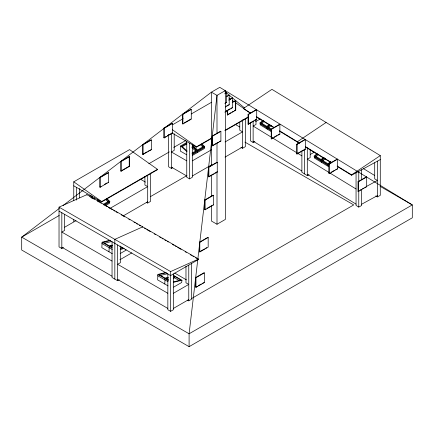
<?xml version="1.0" encoding="UTF-8"?>
<svg xmlns="http://www.w3.org/2000/svg" width="434" height="434" viewBox="0 0 434 434"><rect width="100%" height="100%" fill="white"/><g stroke="black" fill="none" stroke-linecap="round" stroke-linejoin="round"><path stroke-width="0.65" d="M112.276 253.684L101.833 247.657L102.109 242.194L109.921 240.262M168.072 285.903L157.634 279.876L157.911 274.413L165.723 272.481M173.323 278.156L174.566 277.847L174.842 276.572L180.864 280.055L173.416 281.899M173.171 275.167L181.96 280.245L181.683 282.485L173.643 287.129M105.695 205.499L109.542 203.28L109.818 201.354L106.889 198.696M186.674 142.488L180.631 145.976L180.354 146.931L180.354 151.119L186.669 154.77M192.316 155.491L204.403 148.509L204.68 146.589L201.75 143.931M271.25 131.605L260.27 124.889L259.988 122.963L262.999 120.354M263.563 120.663L261.078 122.817L266.932 126.392L269.411 124.243M261.859 123.348L264.344 121.195M269.932 124.596L266.921 127.2L267.203 129.131M270.002 125.334L268.011 127.053L271.207 129.006M268.299 128.014L271.277 125.437M314.156 156.088L328.028 164.573L328.31 166.499L314.444 158.019L314.156 156.088L317.173 153.484M317.238 154.222L315.252 155.942L321.1 159.522L323.091 157.802M315.534 156.907L318.513 154.325M324.106 157.721L321.095 160.33L321.377 162.256M324.67 158.036L322.185 160.184L328.039 163.764L330.518 161.611M322.967 160.716L325.451 158.567M328.028 164.573L331.039 161.963M59.322 208.385L21.7 237.138L21.7 250.022L189.099 346.668L412.3 217.808L412.3 204.919L219.788 87.332L211.418 92.165L63.082 205.515M243.246 108.587L271.939 89.344L380.282 155.6L380.282 195.354L377.412 196.922L375.79 195.924M326.108 122.475L297.42 141.717L297.42 142.102M380.282 159.598L351.589 175.233L351.589 174.848L380.282 155.6M182.622 114.169L190.993 109.335L191.275 109.498L191.275 119.16L182.904 123.994L182.622 123.831L182.622 114.169L182.904 114.326L191.275 109.498M163.906 128.095L172.276 123.261L172.558 123.424L172.558 133.086L164.188 137.92L163.906 137.762L163.906 128.095L164.188 128.258L172.558 123.424M225.083 93.321L226.477 92.838L226.477 102.5L224.801 103.466M224.801 93.804L226.477 92.838M73.764 200.66L73.764 181.819L129.565 149.605L157.461 169.32L157.461 169.705L101.665 201.924L73.764 185.812M172.694 124.704L183.153 118.661M191.291 113.963L211.635 102.218M142.748 144.636L151.119 139.802L151.401 139.965L151.401 149.627L143.03 154.461L142.748 154.303L142.748 144.636L143.03 144.799L151.401 139.965M226.147 96.57L229.212 95.117L229.212 104.784L225.306 107.041M226.423 96.728L229.212 95.117M184.298 122.865L190.993 118.997M120.858 161.367L129.229 156.533L129.506 156.696L129.506 166.358L121.135 171.191L120.858 171.029L120.858 161.367L121.135 161.524L129.506 156.696M228.995 99.733L232.624 97.965L232.624 107.627L224.812 112.14M228.718 100.216L232.624 97.965M163.906 137.762L166.141 136.471M167.253 135.826L172.276 132.929M99.874 177.403L108.245 172.569L108.522 172.727L108.522 182.394L100.151 187.228L99.874 187.065L99.874 177.403L100.151 177.56L108.522 172.727M232.678 102.017L235.749 100.569L235.749 110.231L227.378 115.064L227.096 110.393M142.748 154.303L147.213 151.721M148.33 151.081L151.401 149.627M232.396 102.5L235.749 100.569M226.705 105.912L228.376 104.947M120.858 171.029L128.67 166.52M225.647 111.332L230.112 108.755M231.23 108.109L232.624 107.627M99.874 187.065L100.986 186.419M104.339 184.488L107.127 182.877M227.655 114.581L231.002 112.65M232.119 112.005L233.237 111.359M234.349 110.713L235.749 110.231M89.399 196.114L91.151 195.105M173.746 147.419L186.012 140.339M59.192 215.492L21.7 237.138L189.099 333.784L412.3 204.919L380.108 186.332M148.824 163.743L169.331 151.905M91.265 197.573L92.361 196.938M186.653 143.296L181.721 146.144L187.032 150.961M181.992 146.784L186.924 143.936M248.064 114.397L256.434 109.569L256.711 109.726L256.711 119.393L248.34 124.227L248.064 124.064L248.064 114.397L248.34 114.56L256.711 109.726M212.242 136.026L220.613 131.193L220.895 131.356L220.895 141.017L212.524 145.851L212.242 145.688L212.242 136.026L212.524 136.184L220.895 131.356M101.665 201.924L101.665 201.533L157.461 169.32M211.635 138.43L196.521 147.153L196.521 146.768L211.635 138.045M225.002 130.325L248.253 116.903M225.002 130.71L248.253 117.288M103.243 204.354L108.722 201.192L106.308 199M192.056 153.077L196.439 150.549L192.094 146.605M64.661 227.21L76.031 220.646M103.775 204.848L109.818 201.354M192.04 153.886L204.68 146.589M104.599 205.168L109.542 202.315M192.316 154.526L204.403 147.544M248.064 124.064L253.64 120.842M254.758 120.196L255.876 119.551M168.625 134.421L168.625 166.808L171.414 168.419L172.531 167.774M212.801 145.368L218.383 142.146M219.495 141.5L220.895 141.017M109.742 208.532L147.696 186.62L144.907 185.009L144.907 176.345M192.338 160.846L211.608 149.719M225.04 141.967L242.557 131.855L239.769 130.243L239.769 122.242M150.576 196.548L186.902 175.575M59.029 211.13L170.633 275.563L198.533 259.456L198.533 259.071L86.93 194.638L59.029 207.137L59.029 246.892L61.823 248.503L63.494 247.537M271.223 129.126L279.594 124.292L279.87 124.455L279.87 134.122L271.5 138.951L271.223 138.793L271.223 129.126L271.5 129.289L279.87 124.455M123.175 215.92L147.696 201.761M192.338 175.987L211.608 164.866M225.04 157.108L242.557 146.996M208.613 167.063L216.984 162.229L217.26 162.392L217.26 172.054L208.89 176.888L208.613 176.725L208.613 167.063L208.89 167.22L217.26 162.392M146.583 202.407L147.696 203.052L150.489 201.441L150.489 173.101M186.756 141.517L186.756 177.278L189.549 178.889L192.338 177.278L192.338 144.186M240.886 147.316L242.557 148.282L245.346 146.67L245.346 119.008M271.782 138.468L272.894 137.828M274.011 137.182L276.8 135.571M277.917 134.925L279.87 134.122M208.613 176.725L213.631 173.828M214.749 173.182L215.866 172.537M296.775 144.202L305.145 139.368L305.428 139.531L305.428 149.198L297.057 154.027L296.775 153.869L296.775 144.202L297.057 144.365L305.428 139.531M204.756 199.987L213.127 195.159L213.409 195.316L213.409 204.984L205.038 209.817L204.756 209.655L204.756 199.987L205.038 200.15L213.409 195.316M120.142 253.586L125.887 250.266L125.887 249.3M296.775 153.869L300.681 151.612M302.357 150.647L305.428 149.198M204.756 209.655L205.873 209.009M206.991 208.363L212.014 205.466M119.892 259.754L131.827 252.865M112.043 241.738L112.043 277.5L117.619 280.717L119.296 279.751M211.418 206.183L211.418 221.025L217 224.248L225.371 219.42L225.371 90.554L217 95.382L189.099 333.784L189.099 346.668M328.929 163.873L337.299 159.039L337.576 159.202L337.576 168.869L329.205 173.698L328.929 173.54L328.929 163.873L329.205 164.036L337.576 159.202M199.526 242.145L207.897 237.311L208.174 237.469L208.174 247.136L199.808 251.97L199.526 251.807L199.526 242.145L199.808 242.302L208.174 237.469M331.158 172.249L334.511 170.318M335.623 169.672L337.576 168.869M199.526 251.807L204.55 248.91M205.667 248.264L206.779 247.619M358.045 181.678L366.415 176.844L366.692 177.007L366.692 186.669L358.321 191.502L358.045 191.34L358.045 181.678L358.321 181.841L366.692 177.007M195.68 277.554L204.051 272.72L204.327 272.883L204.327 282.545L195.962 287.379L195.68 287.216L195.68 277.554L195.962 277.711L204.327 272.883M173.421 293.281L188.768 284.422L185.974 282.811L185.974 266.151M358.045 191.34L359.157 190.7M360.274 190.054L361.392 189.408M362.509 188.763L363.621 188.123M364.739 187.477L366.692 186.669M196.239 286.896L197.356 286.25M198.468 285.605L201.262 283.993M202.374 283.353L204.327 282.545M173.421 308.422L188.768 299.563M191.405 298.635L353.726 204.919L244.901 142.092M167.839 273.952L167.839 309.713L170.633 311.324L173.421 309.713L173.421 273.952M187.651 300.209L188.768 300.854L191.557 299.243L191.557 263.481M255.626 121.558L260.302 119.008M250.418 122.61L250.418 140.828L253.131 142.482L254.85 141.544M310.386 154.368L314.476 152.139M301.885 150.538L301.885 172.298L307.299 175.613L309.024 174.674M366.307 186.544L377.412 180.49L374.705 178.835L374.705 162.837M361.63 204.23L377.412 195.631M356.054 172.336L356.054 205.428L358.766 207.083L361.63 205.521L361.63 189.745M59.029 207.137L170.633 271.57L198.533 259.071M110.654 240.544L103.205 242.384L109.232 245.866L112.335 245.096M104.171 243.355L111.619 241.51M112.509 245.514L109.254 246.322L108.977 251.78M112.211 246.045L110.35 246.507L111.994 247.456M120.099 249.067L123.826 248.145M120.299 249.474L124.205 248.508M166.455 272.758L159.007 274.603L165.034 278.08L168.137 277.31M159.972 275.568L167.421 273.724M168.311 277.727L165.056 278.536L164.779 283.999M173.519 276.442L174.821 276.122M168.012 278.265L166.146 278.726L168.338 279.99M173.6 276.881L174.842 276.572M167.112 279.691L168.354 279.387M173.497 282.339L181.96 280.245M256.434 119.231L256.711 119.393M226.201 102.337L226.477 102.5M228.935 104.621L229.212 104.784M235.168 124.368L239.714 126.988M171.983 132.988L196.521 147.153M216.984 171.891L217.26 172.054M186.756 160.846L171.414 151.987L174.202 150.376L174.202 133.715M171.414 167.128L186.756 175.987M213.127 204.821L213.409 204.984M129.506 166.358L129.229 166.195L129.229 156.533M140.312 179.133L145.423 182.085M108.245 182.231L108.522 182.394M90.418 197.036L93.907 199.049M97.975 201.398L99.136 202.07M103.205 204.419L104.366 205.092M105.533 205.765L107.274 206.768M108.435 207.441L109.601 208.114M110.762 208.781L112.504 209.79M113.67 210.463L114.831 211.13M115.992 211.803L117.739 212.812M121.227 214.825L124.71 216.837M128.779 219.186L129.945 219.859M134.014 222.208L135.175 222.875M136.336 223.548L137.502 224.221M139.243 225.224L140.404 225.897M144.473 228.246L145.64 228.919M146.8 229.591L150.289 231.604M154.358 233.953L155.518 234.62M159.587 236.969L160.748 237.642M161.915 238.315L163.076 238.988M164.817 239.991L165.983 240.664M167.144 241.337L168.305 242.004M172.374 244.353L174.121 245.362M175.282 246.035L176.443 246.702M177.604 247.375L181.092 249.387M185.161 251.736L186.327 252.409M190.396 254.758L191.557 255.431M192.718 256.098L193.879 256.771M195.626 257.78L196.786 258.447M174.75 273.111L186.43 279.854M119.86 246.268L123.147 248.161M174.566 277.847L179.497 280.695M102.109 242.194L111.999 247.906M157.911 274.413L168.349 280.44M101.833 243.469L112.276 249.496M157.634 275.688L168.072 281.715M112.043 261.067L61.823 232.071L64.612 230.459L64.612 214.467M167.839 293.281L117.619 264.29L120.413 262.678L120.413 246.013M61.823 247.212L112.043 276.208M117.619 279.431L167.839 308.422M363.236 168.501L374.705 175.515M243.821 108.939L250.738 113.171M256.499 116.697L274.369 127.623M279.556 130.791L299.726 143.128M305.487 146.654L331.419 162.511M337.185 166.038L351.589 174.848M256.499 117.082L273.789 127.656M279.556 131.182L299.151 143.16M305.487 147.039L331.419 162.896M337.185 166.423L351.589 175.233M259.988 122.963L271.543 130.026M260.27 123.923L271.25 130.634M314.444 157.054L328.31 165.533M301.885 155.871L253.131 126.055L255.995 124.487L255.995 119.822M356.054 188.996L307.299 159.18L310.169 157.618L310.169 149.621M253.131 141.196L301.885 171.012M307.299 174.322L356.054 204.137M228.799 97.932L230.443 99.088M232.629 100.634L234.268 101.795M235.364 102.57L250.684 113.393M172.455 129.761L196.521 146.768M73.764 181.819L101.665 201.533M224.915 91.607L244.385 107.844M201.17 144.234L203.584 146.426L197.557 149.904L192.246 145.086M200.41 144.75L202.824 146.942M192.164 145.84L197.535 150.712L197.258 152.638M191.817 147.56L195.68 151.065M180.631 145.976L186.978 151.737M105.549 199.521L108.446 202.146M97.384 199.852L101.247 203.356M97.303 200.606L98.279 201.495M377.412 161.16L377.412 196.922M361.63 169.759L361.63 179.757M358.766 171.327L358.766 181.445M358.766 190.889L358.766 207.083M358.321 181.841L358.321 191.502M329.205 164.036L329.205 173.698M307.299 147.853L307.299 175.613M304.592 148.992L304.592 173.958M297.057 144.365L297.057 154.027M271.5 129.289L271.5 138.951M253.131 121.384L253.131 142.482M248.34 114.56L248.34 124.227M242.557 119.855L242.557 148.282M235.467 100.406L235.467 110.068M227.378 110.556L227.378 115.064M217 133.167L217 95.382L211.418 92.165L211.418 165.701M217 143.285L217 162.853M217 171.625L217 224.248M212.524 136.184L212.524 145.851M211.418 175.152L211.418 196.065M208.89 167.22L208.89 176.888M205.038 200.15L205.038 209.817M199.808 242.302L199.808 251.97M195.962 277.711L195.962 287.379M189.549 143.128L189.549 178.889M188.768 265.093L188.768 300.854M182.904 114.326L182.904 123.994M171.414 133.325L171.414 168.419M170.633 271.57L170.633 311.324M164.188 128.258L164.188 137.92M147.696 175.287L147.696 203.052M143.03 144.799L143.03 154.461M142.732 227.242L142.732 226.852L114.831 239.351L114.831 279.105M121.135 161.524L121.135 171.191M117.619 244.96L117.619 280.717M100.151 177.56L100.151 187.228M97.476 199.618L97.476 200.953M94.688 197.893L94.688 199.244M91.9 196.282L91.9 198.284M86.93 194.638L86.93 195.023M79.341 188.481L79.341 197.812M76.552 187.423L76.552 200.09M73.764 219.55L73.764 221.573M61.823 212.741L61.823 248.503"/></g></svg>
